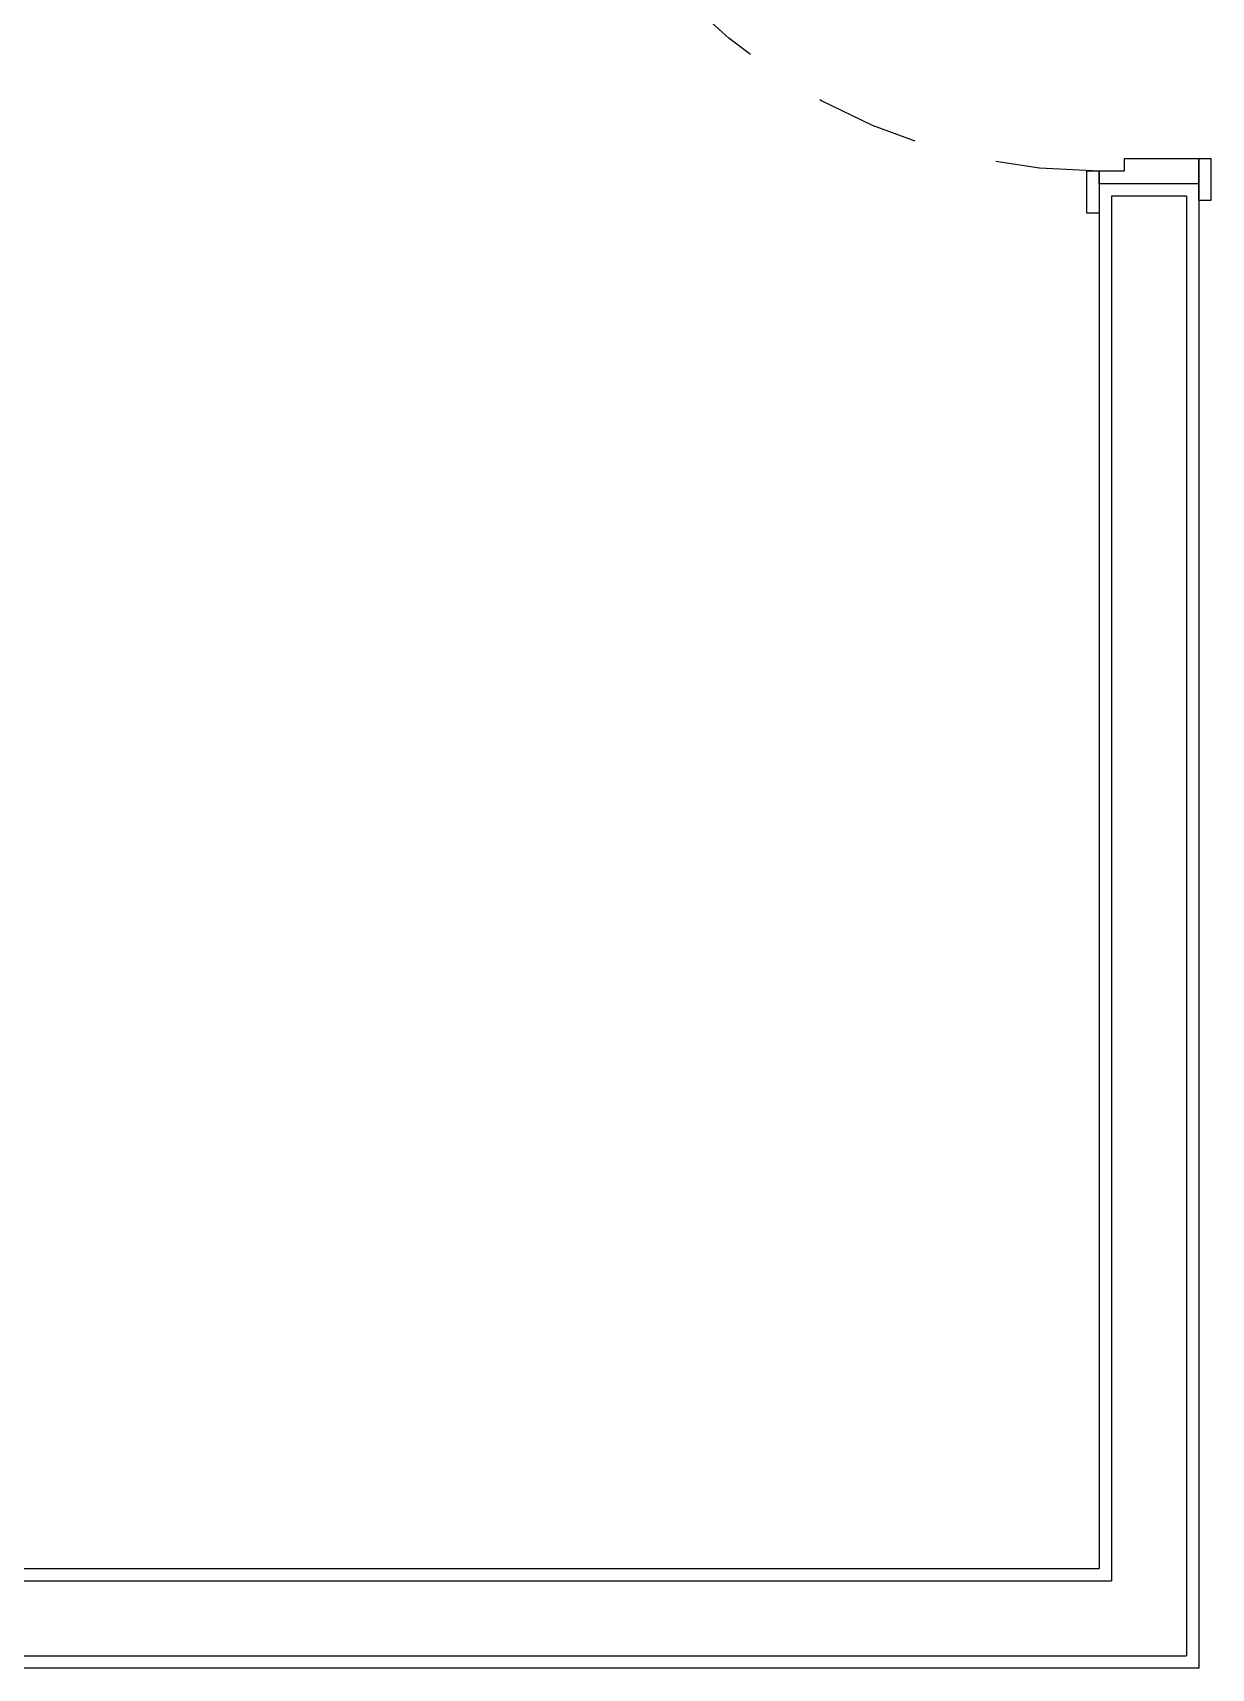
# Model space of a CAD drawing. Header units: millimetres. Extents: x 188.6 to 263.2, y 40.1 to 120.1.
# Drawn here: x 210.021 to 211.438, y 74.195 to 76.161 of the extents above; entities that cross this region are included whole.
import ezdxf

# ---------------------------------------------------------------- set-up
doc = ezdxf.new("R2010")
doc.units = ezdxf.units.MM
doc.linetypes.add('XREF-TIPO$0$HIDDEN2', pattern=[0.1875, 0.125, -0.0625])
doc.layers.add('ARQ', color=8, linetype='Continuous')

# ---------------------------------------------------------------- blocks, each defined once
blk = doc.blocks.new('XREF-TIPO$0$PORTA 70')
at = {"color": 0}
for p, q in [((36.2665, 23.8835), (36.2815, 23.8835)), ((36.2665, 23.8335), (36.2665, 23.8835)), ((36.2815, 23.8335), (36.2815, 23.8835)), ((36.4015, 23.8685), (36.4165, 23.8685)), ((36.4015, 23.8685), (36.4015, 23.8185)), ((36.4165, 23.8685), (36.4165, 23.8185)), ((36.2815, 23.8485), (36.2815, 23.8335)), ((36.4015, 23.8485), (36.2815, 23.8485)), ((36.4015, 23.8185), (36.4015, 23.8485)), ((36.2815, 23.8335), (36.2665, 23.8335)), ((36.3115, 23.8335), (36.2815, 23.8335)), ((36.3115, 23.8185), (36.3115, 23.8335)), ((36.4015, 23.8185), (36.3115, 23.8185)), ((36.4165, 23.8185), (36.4015, 23.8185)), ((36.3115, 23.1485), (36.4015, 23.1485)), ((36.3115, 23.1335), (36.3115, 23.1485)), ((36.4015, 23.1485), (36.4165, 23.1485)), ((36.4015, 23.1185), (36.4015, 23.1485)), ((36.4015, 23.1485), (36.4015, 23.0985)), ((36.4165, 23.1485), (36.4165, 23.0985)), ((36.2665, 23.0835), (36.2665, 23.1335)), ((36.2815, 23.1335), (36.3115, 23.1335)), ((36.2815, 23.0835), (36.2815, 23.1335)), ((36.2815, 23.1185), (36.4015, 23.1185)), ((36.4165, 23.0985), (36.4015, 23.0985)), ((36.2815, 23.0835), (36.2665, 23.0835))]:
    blk.add_line(p, q, dxfattribs=at)
blk.add_lwpolyline([(36.2815, 23.1635), (36.2815, 23.1335), (35.5815, 23.1335), (35.5815, 23.1635)], close=True, dxfattribs=at)
at = {"color": 0, "linetype": 'XREF-TIPO$0$HIDDEN2'}
blk.add_arc((36.2815, 23.1335), 0.7, 90, 180, dxfattribs=at)

msp = doc.modelspace()

# ---------------------------------------------------------------- linework, layer by layer
at = {"layer": 'ARQ'}
for p, q in [((211.3032, 75.9947), (211.3032, 74.3147)), ((211.3032, 75.9947), (211.3032, 74.3147)), ((211.4232, 75.9947), (211.4232, 74.1947)), ((211.4232, 75.9947), (211.4232, 74.1947)), ((211.4082, 75.9647), (211.3182, 75.9647)), ((211.3182, 75.9647), (211.3182, 74.2997)), ((211.4082, 75.9647), (211.3182, 75.9647)), ((211.3182, 75.9647), (211.3182, 74.2997)), ((211.4082, 75.9647), (211.4082, 74.2097)), ((211.4082, 75.9647), (211.4082, 74.2097)), ((207.6482, 74.2997), (211.3182, 74.2997)), ((207.6482, 74.2997), (211.3182, 74.2997)), ((207.6631, 74.3147), (211.3032, 74.3147)), ((207.6631, 74.3147), (211.3032, 74.3147)), ((208.2932, 74.2097), (211.4082, 74.2097)), ((208.2932, 74.2097), (211.4082, 74.2097)), ((211.4232, 74.1947), (208.3082, 74.1947)), ((211.4232, 74.1947), (208.3082, 74.1947))]:
    msp.add_line(p, q, dxfattribs=at)

# ---------------------------------------------------------------- block references
at = {"layer": 'ARQ', "xscale": -1, "rotation": 180}
msp.add_blockref('XREF-TIPO$0$PORTA 70', (175.0217, 99.8282), dxfattribs=at)
msp.add_blockref('XREF-TIPO$0$PORTA 70', (175.0217, 99.8282), dxfattribs=at)

doc.saveas('drawing.dxf')
